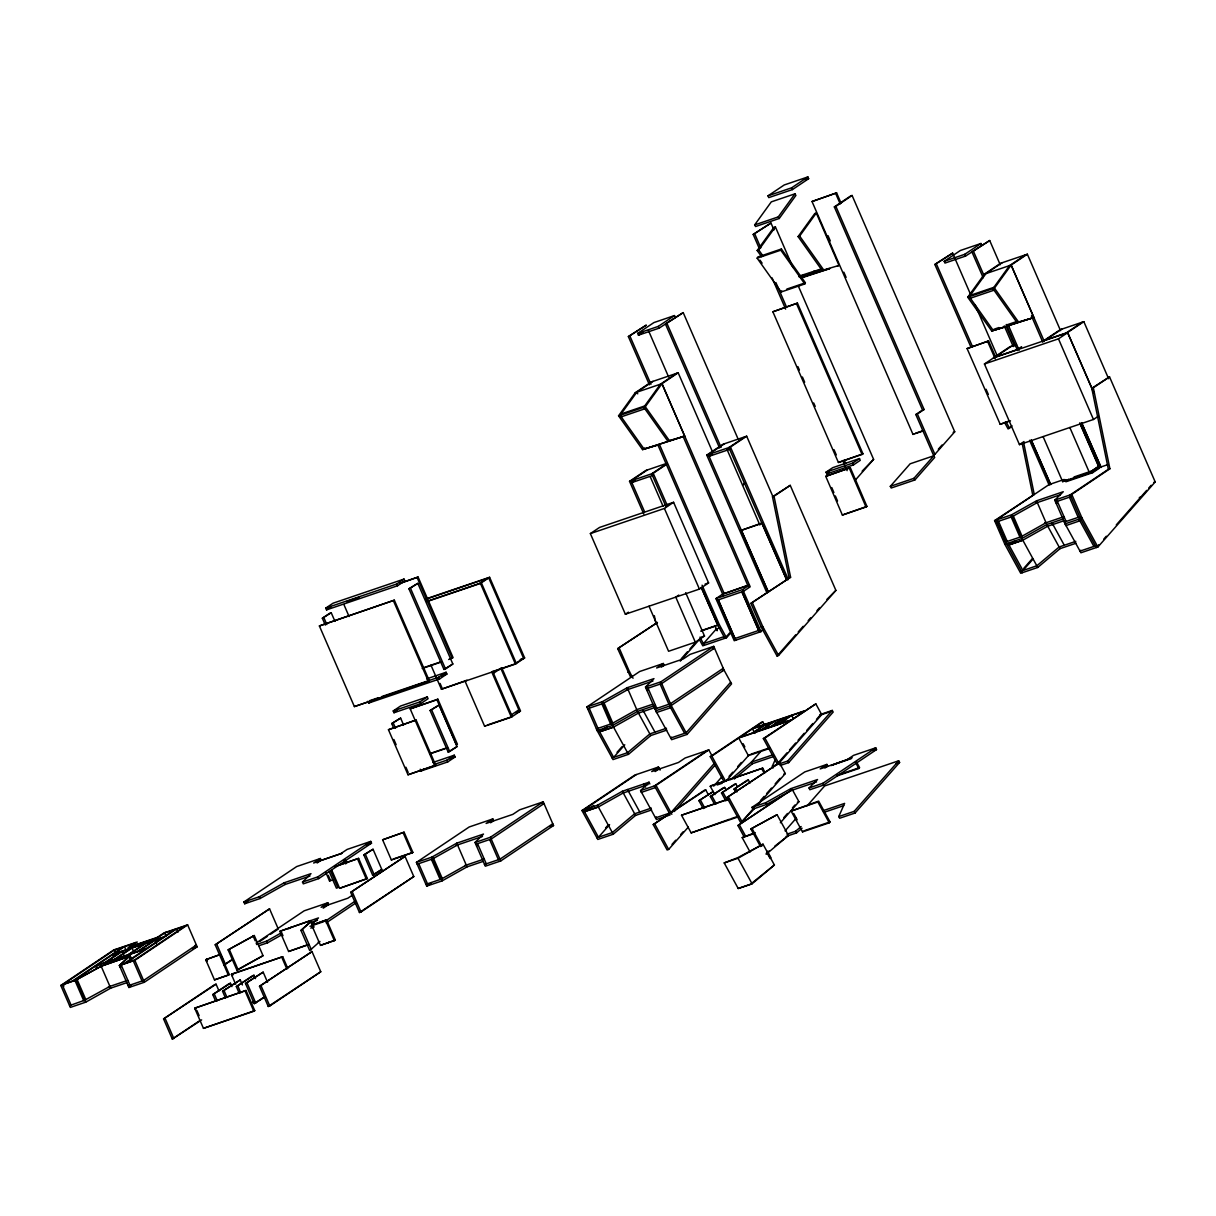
<?xml version="1.0" encoding="UTF-8"?>
<svg xmlns="http://www.w3.org/2000/svg" width="1216" height="1216" viewBox="0 0 1216 1216"><rect width="100%" height="100%" fill="white"/><g stroke="black" fill="none" stroke-linecap="round" stroke-linejoin="round"><path stroke-width="1.5" d="M773.224 767.874L772.327 766.217L775.246 759.62M807.333 805.6L824.646 785.946L898.685 760.79L899.597 762.447L855.076 813.018L839.648 818.246L838.736 816.59L844.603 803.396L823.217 810.662M652.992 381.353L636.774 392.236L620.114 415.294L621.072 416.89L644.723 408.85L644.358 406.068L620.707 414.109L620.114 415.294L644.1 449.084L644.693 447.898M757.158 258.202L757.766 257.017L781.402 248.991L805.387 282.781L804.794 283.966L781.143 291.992L757.158 258.202L780.809 250.177L781.402 248.991M781.143 291.992L781.751 290.822M1025.802 254.706L1009.584 265.59L992.925 288.648L993.882 290.244L970.231 298.27L969.274 296.674L969.882 295.488L993.518 287.462L992.925 288.648L1016.91 322.438L1017.503 321.252M754.634 224.93L771.294 201.871L794.945 193.83L795.902 195.426L779.243 218.485L755.592 226.526L754.634 224.93L778.286 216.889L794.945 193.83M678.178 372.795L661.96 383.678L684.654 436.118L642.55 449.616L618.564 415.811L635.223 392.753L651.457 381.885L678.178 372.795L712.15 450.999M761.55 256.637L757.188 250.496L773.847 227.438L775.398 226.906L792.969 267.505M618.564 415.811L645.301 406.737L661.96 383.678L750.181 586.811L743.462 591.31L716.726 600.4M757.188 250.496L758.738 249.964L775.398 226.906M838.994 265.453L822.077 270.393L798.091 236.588L814.766 213.545L816.301 213.013L838.994 265.453L837.459 265.985M798.091 236.588L799.642 236.071L816.301 213.013M1027.353 254.19L1011.134 265.058L1033.828 317.498L991.724 330.995L967.738 297.206L984.398 274.147L1000.616 263.264L1027.353 254.19L1060.55 330.646M967.738 297.206L994.46 288.116L1011.134 265.058L1044.301 341.453M742.566 485.306L744.891 482.661M681.203 658.829L687.435 651.761M689.928 648.934L694.914 643.264M680.261 661.139L700.188 638.506M719.659 627.942L716.239 629.098L703.441 643.629L724.006 636.637M862.144 471.154L873.605 459.359L798.137 285.608M855 480.487L873.605 459.359M617.059 752.309L622.014 746.7M624.781 744.77L613.654 757.401L598.728 730.132L599.503 731.91L607.392 726.621M729.585 633.004L724.918 638.309L717.835 625.313L701.282 587.45L717.835 625.313M699.261 639.327L702.802 645.818L726.484 637.762L731.135 632.472M715.95 598.622L742.687 589.532L749.406 585.033L722.669 594.107L715.95 598.622L734.236 640.726L760.973 631.651L763.45 628.839M890.294 486.354L910.13 463.813L933.782 455.787L934.694 457.444L914.858 479.97L891.206 488.011L890.294 486.354L913.946 478.314L933.782 455.787M671.506 737.124L670.73 738.021L686.143 732.777L730.664 682.222M722.486 670.594L724.022 670.077L671.217 705.508L655.789 710.752L671.627 739.678L687.055 734.434L731.576 683.878L724.022 670.077L713.731 646.365L690.08 654.39L683.362 658.905L656.625 667.979L663.343 663.48L664.118 665.258L661.428 667.052M938.311 449.221L942.035 445.01M605.568 827.959L608.046 825.147M934.891 454.343L954.727 431.802L852.097 195.487L850.562 196.019L834.343 206.887L922.549 410.02L915.83 414.534L933.356 454.86L934.891 454.343L917.381 414.002L924.099 409.503L835.878 206.37L852.097 195.487M609.581 824.63L598.454 837.262L583.528 809.993L636.333 774.562M777.039 656.017L778.574 655.485L835.894 590.398L790.233 485.351L774.03 496.219L790.598 577.235L750.91 603.364L761.201 627.091L777.039 656.017L795.735 634.782M798.213 631.955L803.198 626.301M808.184 620.646L810.677 617.804M816.909 610.736L819.402 607.909M826.88 599.412L835.894 590.398M656.306 816.985L655.515 817.882L670.943 812.638L714.233 763.481M1004.583 422.484L1008.125 428.959L1012.001 425.798M674.318 811.498L715.13 765.138M713.716 786.129L722.365 776.294M729.053 776.386L732.731 772.206M737.641 766.627L741.319 762.447M749.178 754.771L725.694 781.447L711.816 756.094L710.266 756.626L724.143 781.964M672.022 844.375L675.701 840.195M680.61 834.617L683.073 831.835M708.244 794.504L705.721 789.898L704.186 790.415L653.235 824.6L667.113 849.954L668.663 849.422L688.286 827.123M726.91 799.505L681.507 815.237L691.159 832.869L729.57 819.189M778.453 762.538L787.041 752.78M789.503 749.998L795.629 743.022M798.091 740.24L804.217 733.263M806.679 730.482L812.82 723.52M816.498 719.34L820.177 715.145L831.486 711.314M778.772 763.405L821.712 714.628L815.83 703.882L763.344 738.583L777.222 763.937L778.772 763.405L764.894 738.066L763.344 738.583M772.327 766.217L787.74 760.988L832.261 710.418L833.173 712.074L788.652 762.645L780.079 765.548M742.049 821.484L754.33 807.546M760.456 800.584L764.15 796.404M766.597 793.607L771.506 788.044M775.185 783.849L780.094 778.286M758.328 804.232L785.323 773.574L779.441 762.827L726.955 797.529L740.833 822.882L754.634 808.412M750.09 852.021L742.216 837.626L755.151 832.61M724.204 862.919L737.717 857.706L752.081 883.789L738.203 888.501L724.204 862.919L738.082 858.207L763.01 844.193L774.394 865.002L752.081 883.789L738.203 888.501M783.788 817.669L787.497 813.458M792.452 807.834L794.914 805.022M780.383 822.761L798.942 801.694L792.285 789.549L737.945 825.512L744.086 836.745M791.92 810.206L791.13 811.102L802.514 831.896L829.251 822.822L830.042 821.925L818.642 801.101L791.13 811.102L817.851 801.998L829.251 822.822M785.08 830.893L796.206 818.246M837.505 775.109L836.714 776.006L858.83 768.497L859.606 767.6L856.338 761.611M1023.872 568.222L1032.536 558.402M1032.84 559.269L1022.945 570.517L1008.018 543.248L1008.778 545.026L1015.132 540.77M802.514 831.896L803.305 831.014M1080.796 550.24L1080.006 551.122L1095.434 545.893M838.736 816.59L854.164 811.361L898.685 760.79M1098.838 544.707L1096.346 547.55L1080.507 518.609L1070.202 494.897L1109.038 468.844M1103.763 539.114L1106.317 536.226M1116.273 524.902L1146.673 490.382M1148.679 488.118L1151.172 485.29M1097.881 547.018L1082.042 518.092L1065.079 523.853L1080.918 552.778L1097.881 547.018L1155.2 481.931L1109.539 376.869L1091.786 388.269L1108.369 469.3L1109.904 468.768L1093.336 387.752L1109.539 376.869M157.806 941.397L156.347 938.038L163.993 932.915L187.644 924.89L197.159 946.823L144.354 982.254L128.942 987.498L119.411 965.55L127.893 957.144L129.626 956.46L131.085 959.819M134.216 960.23L119.411 965.55L129.626 956.46M128.942 987.498L131.358 985.097M340.374 853.936L347.092 849.437L370.743 841.396L371.518 843.174L318.714 878.606L303.286 883.85L302.51 882.071L310.992 873.65L284.27 882.74L259.327 896.739L243.899 901.983L244.674 903.762L260.102 898.518L285.03 884.518L309.989 876.037M318.182 942.142L319.93 941.473L309.7 950.562L300.96 930.407L311.174 921.302L313.363 926.349M300.96 930.407L311.174 921.302M312.421 923.932L318.47 917.928L279.862 931.304L288.618 951.474L307.83 944.938M490.565 822.761L493.62 820.709L492.845 818.93L486.126 823.445L512.863 814.355L519.582 809.856L543.233 801.815L553.538 825.527L500.734 860.958L485.306 866.202L475.015 842.49L483.497 834.07L456.76 843.159L431.817 857.158L416.404 862.402L426.694 886.114L442.122 880.87L467.05 866.871L483.086 861.414M684.608 733.309L669.682 706.025L670.442 707.818L656.564 712.53L645.498 687.025L653.98 678.619L627.243 687.694L602.315 701.708L586.887 706.937L597.178 730.664L613.016 759.59L628.444 754.346L650.758 735.558L666.794 730.102M649.846 783.97L649.07 782.192L640.589 790.613L641.364 792.391L655.394 787.573M1079.884 520.813L1065.854 525.631L1054.789 500.141L1063.27 491.72L1036.534 500.81L1011.59 514.809L994.582 520.615L1004.872 544.327L1020.71 573.253L1037.734 567.462L1060.048 548.659L1076.084 543.218M824.98 767.995L827.67 766.186L826.895 764.408L820.177 768.922L846.914 759.833L853.632 755.334L875.748 747.825L876.508 749.603L823.703 785.034L809.826 789.746L809.05 787.968L817.532 779.547L790.81 788.637L765.867 802.636L751.99 807.348L752.765 809.126L766.642 804.414L791.57 790.415L816.529 781.934M660.09 770.093L658.434 767.053L634.782 775.094L581.978 810.525L597.816 839.45L613.244 834.206L635.558 815.419L651.594 809.962M730.527 779.714L751.442 762.098L761.626 750.53L768.238 748.296M734.221 779.03L752.354 763.754L773.741 756.489M766.278 853.358L769.074 851.002M774.653 846.306L788.454 835.483L777.07 814.69L750.88 828.947L760.502 846.534M766.141 854.286L788.454 835.483M786.98 834.176L795.553 831.258L801.131 826.561M786.174 836.41L796.465 832.93L802.043 828.218M751.716 883.287L774.394 865.002M1010.496 420.827L1000.206 424.323L967.1 348.582L988.578 340.966L995.357 356.455M967.1 348.582L988.578 340.966M724.569 443.703L708.305 454.571L768.451 592.298L741.38 530.313L761.155 523.29M1000.206 424.323L1007.988 421.359M772.874 311.782L797.438 303.134L862.965 453.826L862.053 454.434L838.402 462.475L772.874 311.782L797.438 303.134M838.402 462.475L862.965 453.826M747.87 585.55L748.782 584.942L724.219 593.59L659.391 444.326M767.995 195.837L784.214 184.969L807.865 176.928L808.64 178.706L792.422 189.59L768.77 197.615L767.995 195.837L791.646 187.811L807.865 176.928M759.24 248.338L753.206 234.445L770.974 223.045L773.984 229.991M753.206 234.445L770.974 223.045M325.751 608.106L333.093 603.182L404.046 579.074L404.822 580.853L397.48 585.778L326.526 609.885L325.751 608.106L396.705 583.999L404.046 579.074M676.643 373.327L660.425 384.195L643.766 407.254L667.751 441.043L683.118 436.635M326.526 609.885L330.934 606.921M325.326 625.085L322.346 618.23L329.688 613.305L331.238 612.773L334.962 621.361M322.346 618.23L331.238 612.773M319.382 625.951L394.334 600.187L429.339 680.823L428.427 681.431L354.388 706.587L319.382 625.951L394.334 600.187M399.547 583.65L418.091 577.038L453.097 657.674L448.658 659.498M408.941 588.818L417.833 583.361L452.838 663.997L445.497 668.922L443.946 669.454L408.941 588.818L417.833 583.361M479.803 583.346L487.16 578.421M427.546 601.403L480.442 583.437L489.607 577.281L524.628 657.917L515.447 664.073L441.408 689.229L430.981 665.198M590.368 533.596L599.549 527.44L673.588 502.284L708.594 582.935L699.413 589.091L625.374 614.232L590.368 533.596L664.407 508.455L673.588 502.284M1002.151 262.747L985.933 273.615L969.274 296.674L993.259 330.463L1008.626 326.055M354.388 706.587L429.339 680.823M367.84 701.298L368.6 703.076L371.549 701.1M443.946 669.454L452.838 663.997M382.022 696.464L438.778 677.19L446.12 672.266L446.895 674.044L439.554 678.969L368.6 703.076M393.224 710.95L400.566 706.025L427.302 696.935L428.078 698.714L420.736 703.654L393.999 712.728L393.224 710.95L419.961 701.86L427.302 696.935M393.999 712.728L396.933 710.752M434.75 765.7L435.662 765.077L416.1 720.024L388.451 729.722L408.014 774.774L434.75 765.7L410.187 708.867L437.851 699.17L457.414 744.222L456.486 744.846L436.924 699.778L437.851 699.17M441.408 689.229L467.005 680.215M393.239 727.031L391.734 723.566L400.626 718.109L403.621 725.04M391.734 723.566L400.626 718.109M465.971 680.565L465.059 681.188L484.622 726.256L511.358 717.166L520.539 711.01L501.722 667.675M416.1 720.024L388.451 729.722M430.13 710.524L439.022 705.067L457.034 746.578L449.692 751.503L448.142 752.035L430.13 710.524L439.022 705.067M493.483 673.269L500.825 668.344M514.824 663.982L522.166 659.057M789.062 577.767L772.479 496.751L790.233 485.351M1098.063 416.404L1093.473 419.474L1019.449 444.63L984.443 363.994L993.624 357.838L1067.648 332.682L1093.716 392.738M126.722 982.71L110.686 988.152L85.743 1002.166L70.33 1007.41L60.8 985.462L113.605 950.03L137.256 942.005L129.61 947.127M826.029 472.158L832.762 467.658L859.484 458.569L860.259 460.347L853.541 464.862L826.804 473.936L826.029 472.158L852.766 463.083L859.484 458.569M115.14 949.514L62.335 984.945L71.09 1005.1M826.804 473.936L829.494 472.142M72.002 981.358L122.968 947.158M73.538 980.841L124.518 946.626L125.962 949.985M60.8 985.462L77.14 979.61L85.895 999.765L69.555 1005.632M104.637 962.692L120.764 951.87M106.172 962.16L122.299 951.338L123.758 954.697M135.706 942.522L128.075 947.644L157.898 937.521L165.528 932.398M625.374 614.232L628.444 612.18M114.41 959.363L130.538 948.541M115.946 958.846L132.088 948.024L133.547 951.383M128.166 954.682L144.294 943.859M129.717 954.165L145.844 943.342M130.294 956.019L99.682 966.72L130.294 956.019L131.754 959.378M137.332 951.581L153.459 940.758M138.882 951.049L155.01 940.226L156.469 943.586M123.926 963.71L174.891 929.51M125.476 963.194L176.442 928.994L177.901 932.353M120.156 967.252L121.068 966.644L120.323 964.942M408.014 774.774L435.662 765.077M984.443 363.994L1058.467 338.838L1067.648 332.682M186.094 925.406L133.289 960.838L142.044 980.993M119.411 965.55L134.839 960.321L187.644 924.89M678.817 595.065L675.762 597.117L695.324 642.185L668.587 651.274L649.025 606.206M484.622 726.256L485.534 725.633M448.142 752.035L457.034 746.578M420.219 769.226L420.994 771.005L423.928 769.029M511.495 714.78L518.852 709.84M434.477 764.378L446.956 760.137L454.298 755.212L455.073 756.99L447.731 761.93L420.994 771.005M617.698 648.645L657.385 622.516L617.698 648.645L630.633 677.175M243.899 901.983L296.704 866.552L320.355 858.511L321.13 860.29L317.102 862.995M244.674 903.762L247.79 901.679M320.355 858.511L313.637 863.026L342.258 853.206L321.693 860.198M228.365 975.171L229.277 974.548L220.522 954.393L205.732 959.728L214.487 979.883L228.365 975.171L215.202 944.802L269.557 908.854L278.297 929.009L270.545 934.222M215.202 944.802L269.557 908.854M302.51 882.071L317.938 876.827L370.743 841.396M382.614 839.8L404.107 832.2L412.862 852.37L411.935 852.978L391.37 859.97L382.614 839.8L404.107 832.2M334.446 866.932L358.629 858.374L367.384 878.545L339.629 888.303L331.603 869.82M363.858 854.909L373.038 849.254L381.794 869.425L374.148 874.547L372.613 875.064L363.858 854.909L373.038 849.254M206.462 961.43L207.389 960.807L206.644 959.105M586.887 706.937L639.692 671.506L663.343 663.48M325.888 872.571L329.536 880.977L330.448 880.354L328.259 875.322M220.522 954.393L205.732 959.728M750.91 603.364L790.598 577.235M695.324 642.185L704.505 636.029L685.687 592.694M256.044 943.13L304.182 910.814L327.834 902.789L328.609 904.567L323.228 908.17M231.724 959.758L223.957 964.972L233.259 959.226M259.662 941.518L267.429 936.305M339.629 888.303L367.384 878.545M327.834 902.789L321.115 907.288L347.852 898.214L353.233 894.596M391.37 859.97L392.297 859.347M214.487 979.883L229.277 974.548M647.003 690.506L647.93 689.898M372.613 875.064L381.794 869.425M645.498 687.025L660.926 681.796L713.731 646.365M222.194 977.269L223.106 976.646M350.694 892.362L405.034 856.398L413.79 876.554L360.985 911.985L359.45 912.517L350.694 892.362L405.034 856.398M201.658 1019.89L172.307 1039.072L163.567 1018.917L214.533 984.717L216.068 984.185L218.986 990.903M1019.449 444.63L1024.039 441.545M163.567 1018.917L216.068 984.185M235.661 984.261L231.405 974.442L232.317 973.818L282.705 956.703L287.812 968.468M231.922 975.642L232.849 975.034L232.317 973.818M311.752 925.194L326.542 919.874L335.297 940.029L334.385 940.637L320.492 945.364L311.752 925.194L326.542 919.874M312.482 926.896L313.409 926.288M215.703 1001.315L212.785 994.597L228.912 983.774L230.462 983.258L231.922 986.617M212.785 994.597L230.462 983.258M194.712 1008.201L246.012 990.462L254.752 1010.618L253.84 1011.241L203.452 1028.356L194.712 1008.201L246.012 990.462M325.417 921.105L354.92 901.299M195.229 1009.402L196.141 1008.794L195.624 1007.578M225.492 998.002L222.574 991.283L240.236 979.929L242.425 984.975M222.574 991.283L240.236 979.929M326.192 922.883L355.695 903.078M416.404 862.402L469.209 826.971L492.845 818.93M288.618 951.474L308.758 944.33M239.248 993.32L236.33 986.602L252.457 975.779L254.007 975.262L255.466 978.622M236.33 986.602L254.007 975.262M231.405 974.442L282.705 956.703M264.586 997.226L254.235 1003.656L245.495 983.501L263.158 972.146L267.535 982.224M245.495 983.501L263.158 972.146M723.246 668.298L670.442 703.73L655.014 708.974L655.941 708.35M359.45 912.517L413.79 876.554M172.307 1039.072L200.108 1020.422M259.51 986.313L312.01 951.596L320.766 971.751L269.8 1005.951L268.265 1006.483L259.51 986.313L312.01 951.596M320.492 945.364L335.297 940.029M328.214 942.734L329.126 942.126M203.452 1028.356L254.752 1010.618M476.52 845.971L477.432 845.348M475.015 842.49L490.428 837.246L543.233 801.815M251.028 1003.291L253.962 1001.315M426.694 886.114L431.361 882.983M254.235 1003.656L263.036 997.743M268.265 1006.483L320.766 971.751M994.582 520.615L1034.269 494.486L1023.72 442.928M1022.261 572.736L1006.468 543.765L996.117 520.083L1048.982 484.622L1064.182 479.454M552.763 823.749L499.958 859.18L484.53 864.424L485.458 863.816M1043.1 436.59L1062.662 481.658L1065.718 479.606M1068.59 479.286L1065.915 481.095L1092.637 472.006L1099.355 467.506L1107.806 464.634M1074.032 476.976L1091.846 470.926L1098.58 466.412L1089.399 472.568L1062.662 481.658M593.727 805.448L584.288 811.771L583.528 809.993M1065.125 480.001L1065.885 481.779L1092.622 472.705L1099.355 468.19L1079.762 423.092M1070.977 496.675L1055.549 501.919L1056.476 501.296M655.181 771.537L659.209 768.831L658.434 767.053L651.715 771.567L678.452 762.478L685.17 757.978L708.822 749.938L712.135 756.002M1056.294 503.622L1057.221 502.998M1054.789 500.141L1071.752 494.38L1109.904 468.768M655.242 787.679L654.466 785.901L707.271 750.454M670.138 814.887L656.427 819.538L640.589 790.613L656.017 785.369L708.822 749.938M710.266 756.626L761.216 722.441L762.751 721.909L764.438 724.979M711.816 756.094L762.751 721.909M752.126 733.172L764.91 724.584M753.662 732.655L766.46 724.067L768.132 727.107M760.502 730.33L773.285 721.742M762.037 729.798L774.835 721.225L776.492 724.265M769.88 727.138L782.663 718.565M771.415 726.621L784.214 718.033L785.87 721.073M777.313 724.614L790.111 716.026M778.863 724.082L791.646 715.51L793.318 718.55M764.894 738.066L815.83 703.882M714.932 794.61L710.235 786.296L711.162 785.673L762.706 768.162L765.153 772.631M653.235 824.6L705.721 789.898M698.926 800.675L713.26 791.57L698.926 800.675L703.258 808.579M714.674 804.414L710.342 796.526L723.14 787.938L724.675 787.421L726.347 790.461M710.342 796.526L724.675 787.421M725.8 800.873L721.483 792.984L734.266 784.396L735.817 783.879L737.489 786.919M721.483 792.984L735.817 783.879M710.235 786.296L762.706 768.162M735.771 792.254L734.038 789.093L746.822 780.52L748.372 779.988L750.044 783.028M734.038 789.093L748.372 779.988M726.955 797.529L779.441 762.827M751.99 807.348L804.794 771.917L826.895 764.408M737.945 825.512L782.982 795.294M809.05 787.968L822.943 783.256L875.748 747.825M923.111 430.966L912.988 434.401L812.03 201.522L836.608 192.873L841.122 203.3M812.03 201.522L836.608 192.873M628.368 336.589L646.137 325.219L628.368 336.589L649.42 384.788M738.021 438.839L683.21 312.618L659.026 328.198L638.461 335.175L637.686 333.397L653.904 322.574L674.47 315.582L675.245 317.376M638.461 335.175L642.884 332.226M637.686 333.397L658.251 326.405L674.47 315.582M719.568 447.944L665.426 323.988L683.21 312.618M970.946 347.122L934.861 264.48L952.645 253.126L970.657 294.622M934.861 264.48L952.645 253.126M1000.221 264.723L989.702 240.525L965.519 256.09L944.954 263.082L944.194 261.303L960.397 250.481L980.962 243.489L981.738 245.267M944.194 261.303L964.744 254.311L980.962 243.489M983.197 277.704L971.918 251.879L989.702 240.525M643.811 514.049L629.538 481.338L645.772 470.501L666.186 463.554M647.338 469.954L631.074 480.806L644.602 511.799M631.134 480.776L631.894 482.554L634.843 480.594M665.958 506.51L651.67 473.799L666.429 463.95M629.538 481.338L653.205 473.282L666.49 464.406M766.916 592.815L706.754 455.088L723.003 444.25L746.67 436.194L772.95 496.706M708.35 454.526L709.126 456.304L712.074 454.343M745.134 436.726L728.886 447.564L786.798 580.123L761.946 523.336L741.38 530.313M706.754 455.088L730.436 447.032L746.67 436.194M995.038 357.17L1011.317 346.302M1015.634 350.162L1018.613 348.171M1021.607 346.682L1017.184 349.63L993.502 357.686L1009.736 346.849L1016.454 344.554M1045.456 340.024L1061.72 329.171M912.988 434.401L913.9 433.793M1066.052 333.032L1082.286 322.194M1083.836 321.662L1060.154 329.718L1043.921 340.556L1067.587 332.5L1083.836 321.662L1108.612 378.723M825.755 476.353L850.334 467.719L866.932 506.388L866.02 506.996L842.369 515.037L825.755 476.353L850.334 467.719M842.369 515.037L866.932 506.388M108.695 986.708L109.911 986.374L83.752 1000.722L74.997 980.552L101.156 966.218L110.686 988.152M74.997 980.552L101.156 966.218M597.178 730.664L612.606 725.42L637.534 711.406L655.363 705.356M613.533 727.092L599.64 731.819L613.381 727.198L638.461 713.093M228.122 949.863L254.281 935.53L263.036 955.685L238.093 969.684L236.877 970.018L228.122 949.863L254.281 935.53M256.53 944.498L266.806 941.017L280.835 933.128M288.618 928.75L291.734 927.002M259.008 945.698L267.581 942.795L281.61 934.906M236.877 970.018L263.036 955.685M1004.872 544.327L1021.896 538.521L1046.824 524.522L1063.483 518.867M1022.808 540.208L1008.93 544.92L1022.671 540.299L1047.751 526.194M598.318 806.968L584.44 811.68L598.181 807.059L623.261 792.954M750.88 828.947L777.07 814.69M737.717 857.706L763.01 844.193M1055.549 501.919L1057.297 501.235L1066.052 521.406L1064.304 522.074L1079.732 516.83M655.014 708.974L656.762 708.29L648.006 688.134L646.274 688.803L661.686 683.574L714.491 648.143L712.956 648.66M484.53 864.424L486.278 863.755L477.523 843.585L475.775 844.269L491.203 839.025L544.008 803.594L542.473 804.11M805.266 179.862L808.64 178.706M834.343 206.887L835.878 206.37M800.356 275.698L820.709 269.146M807.287 274.162L820.8 269.572M800.964 277.567L829.844 268.569L801.07 278.069M822.077 270.393L823.627 269.861L799.642 236.071M786.813 289.089L805.387 282.781M635.223 392.753L661.96 383.678M984.398 274.147L1011.134 265.058M993.867 329.293L998.929 327.56M1007.38 324.687L1015.816 321.83M642.55 449.616L684.654 436.118M991.724 330.995L1033.828 317.498M631.894 482.554L652.46 475.562L651.685 473.784M709.126 456.304L729.691 449.327L728.916 447.549M402.222 582.434L418.091 577.038M346.666 601.616L358.994 597.421M922.549 410.02L924.099 409.503M915.83 414.534L917.381 414.002M426.162 598.834L489.607 577.281M426.846 598.895L488.695 577.889L523.701 658.525L520.174 659.726M915.587 433.215L922.351 430.92M426.603 601.418L481.354 582.814L516.359 663.45L491.69 671.84M953.192 432.334L954.727 431.802M772.479 496.751L774.151 496.143M1091.786 388.269L1093.458 387.661M423.138 667.858L440.754 661.869M422.21 668.481L441.606 661.884M705.067 584.121L708.594 582.935M426.618 678.893L446.12 672.266M441.575 675.853L446.895 674.044M369.603 700.69L378.48 697.68M521.102 659.102L524.628 657.917M410.187 708.867L436.924 699.778M1035.819 503.09L1060.474 494.714M996.953 521.831L1012.366 516.587L1037.309 502.588L1036.078 502.907M701.617 630.511L715.327 625.845M700.705 631.134L719.386 624.781L726.484 637.762M1153.665 482.448L1155.2 481.931M700.948 637.23L704.505 636.029M1044.574 523.245L1063.878 516.694M1064.258 520.646L1047.599 526.3L1036.534 500.81M1005.693 541.986L1021.121 536.742L1046.049 522.743L1044.833 523.078M1139.316 497.511L1140.866 496.979M627.988 672.357L629.523 671.84L633.05 678.254M761.201 627.091L762.736 626.559L778.574 655.485M516.055 712.834L519.612 711.618L500.81 668.298M734.874 638.552L735.786 640.209L718.276 599.868L734.874 638.552L758.526 630.511L759.453 629.903L757.279 624.872M487.327 725.025L512.27 716.558L492.708 671.49L491.796 672.098L511.358 717.166M662.568 665.775L664.118 665.258M430.677 753.312L444.934 748.463M429.75 753.92L447.579 747.87M626.544 689.974L652.962 681.006M1075.795 541.348L1059.136 547.002L1036.822 565.79L1021.394 571.034M587.662 708.715L603.075 703.486L628.018 689.472L626.787 689.806M432.911 762.478L454.298 755.212M449.722 758.814L455.073 756.99M652.81 704.186L636.774 709.627L611.83 723.642L596.418 728.886M654.968 707.53L638.309 713.184L627.243 687.694M666.505 728.232L649.846 733.902L627.532 752.689L612.119 757.933M366.442 844.892L371.518 843.174M339.021 865.032L358.629 858.374M753.388 728.202L804.931 710.691M803.989 711.314L752.461 728.825L754.954 733.385M739.662 737.398L791.206 719.902M134.794 943.145L114.228 950.122L115.687 953.481M185.182 926.03L164.616 933.006L166.075 936.366M790.278 720.51L738.75 738.021L748.402 755.653L769.774 748.387M130.629 946.443L157.366 937.369M163.871 936.913L113.483 954.028L114.015 955.244L113.088 955.852L112.571 954.651L162.959 937.536M393.999 858.77L412.862 852.37M329.536 880.977L332.956 879.806M819.934 714.613L832.261 710.418M146.817 948.358L96.444 965.474L96.961 966.674L96.049 967.298L95.517 966.082L145.905 948.966M456.046 845.439L482.478 836.456M649.07 782.192L622.334 791.282L597.406 805.281L581.978 810.525M648.128 784.548L623.109 793.06L622.334 791.282L635.558 815.419M77.14 979.61L63.262 984.322L63.992 986.024M417.164 864.181L432.592 858.937L457.535 844.938L456.304 845.257M750.956 754.163L759.848 751.138M194.849 945.562L196.384 945.045L143.579 980.476L128.166 985.72L129.899 985.036L121.144 964.881M550.149 826.682L553.538 825.527M192.098 948.541L197.159 946.823M772.829 754.832L751.442 762.098L752.354 763.754M464.801 865.594L484.105 859.043M108.437 986.89L127.726 980.324M279.862 931.304L310.475 920.603L311.934 923.962M310.338 922.731L317.467 920.299M717.136 784.974L722.274 783.226M425.919 884.336L441.347 879.092L466.275 865.093L465.059 865.427M651.305 808.093L634.646 813.762L612.332 832.55L596.904 837.794M309.989 926.334L323.699 921.682M310.764 928.112L314.199 926.957M783.773 774.106L785.323 773.574M681.507 815.237L729.478 798.927M852.173 757.705L830.984 765.518L851.382 758.586M873.118 750.758L876.508 749.603M839.207 774.531L857.903 768.178M731.12 818.672L738.173 816.27M691.159 832.869L739.161 816.559M896.07 763.648L899.597 762.447M797.392 802.226L798.942 801.694M742.216 837.626L754.361 833.507M824.114 812.318L843.722 805.661M805.083 830.406L830.042 821.925M798.76 276.701L805.585 274.74M1016.91 322.438L1032.278 318.03L1031.685 316.16M644.1 449.084L659.467 444.676M994.46 288.116L1018.446 321.906M780.809 250.177L804.794 283.966M758.738 249.964L763.101 256.105M759.939 260.087L762.113 263.158M645.301 406.737L669.286 440.526M778.286 216.889L779.243 218.485M636.774 392.236L637.731 393.832M1093.898 546.41L1078.957 519.141L1079.732 520.919M1006.118 421.952L1009.675 428.442M1064.274 545.254L1051.977 522.774L1052.737 524.552M1046.824 524.522L1060.048 548.659M1021.896 538.521L1037.734 567.462M913.946 478.314L914.858 479.97M855.547 762.508L858.83 768.497M854.164 811.361L855.076 813.018M716.239 629.098L717.136 630.754L714.886 625.571M787.74 760.988L788.652 762.645M699.914 637.184L704.353 645.286M793.668 813.413L797.179 819.812M761.778 768.786L764.271 773.346M795.553 831.258L796.465 832.93M743.128 743.721L744.846 746.882M735.574 788.576L737.306 791.722M767.387 851.215L770.898 857.614L770.108 858.511L766.612 852.112M752.126 828.689L761.763 846.29M728.49 797.012L742.368 822.35M723.018 792.452L727.35 800.356M739.48 824.995L745.666 836.258M687.055 734.434L671.217 705.508L660.926 681.796M711.892 795.994L716.209 803.898M700.477 800.158L704.794 808.047M654.998 732.154L642.686 709.673L643.462 711.451M637.534 711.406L650.758 735.558M656.017 785.369L671.855 814.294M654.466 785.901L669.408 813.17M612.606 725.42L628.444 754.346M645.696 787.147L643.933 783.94L644.708 785.718M654.786 824.083L668.663 849.422M639.783 812.014L627.471 789.534L628.246 791.312M613.244 834.206L597.406 805.281L598.181 807.059M987.666 341.59L995.19 358.811M986.07 389.272L988.334 394.425M1067.587 332.5L1093.914 392.768M1080.006 423.198L1099.553 467.962M973.469 251.362L983.987 275.47M1006.544 327.119L1014.828 346.058M1004.249 325.918L1013.278 346.575M1029.602 440.329L1049.15 485.093M936.396 263.963L972.496 346.606M730.436 447.032L788.333 579.606M666.976 323.456L721.103 447.427M629.903 336.057L650.955 384.271M653.205 473.282L667.493 505.993M702.088 585.185L719.386 624.781M1058.467 338.838L1093.473 419.474M1031.457 315.932L1042.811 342.228M1091.846 470.926L1092.622 472.705M1069.837 427.515L1089.399 472.568M1008.55 325.706L1019.16 350.269M1006.255 324.49L1017.564 350.542M1071.752 494.38L1082.042 518.092M964.744 254.311L965.519 256.09M1069.442 497.207L1078.197 517.362M975.171 304.988L996.938 355.133M1011.59 514.809L1022.671 540.299M998.488 521.299L1007.243 541.47M996.178 520.053L1006.468 543.765M835.681 193.496L840.21 203.923M828.02 235.676L830.285 240.89M843.843 272.171L846.108 277.385M791.646 187.811L792.422 189.59M796.526 303.742L862.053 454.434M754.756 233.928L760.775 247.821M775.869 282.538L786.418 306.842M852.766 463.083L853.541 464.862M772.054 277.856L785.627 309.107M844.269 460.043L845.728 463.418M842.734 460.575L847.111 470.653M797.894 366.594L799.398 370.059M802.408 376.99L804.673 382.189M813.702 402.967L815.206 406.433M834.039 449.738L836.304 454.936M726.788 448.917L759.833 524.978M658.251 326.405L659.026 328.198M648.402 330.402L668.663 377.082M683.042 436.286L748.646 587.328M752.446 602.847L762.736 626.559M742.687 589.532L760.973 631.651M822.943 783.256L823.703 785.034M657.856 444.843L723.444 595.886M790.81 788.637L791.57 790.415M664.407 508.455L699.413 589.091M650.317 476.885L663.085 506.282M765.867 802.636L766.642 804.414M660.151 684.091L668.906 704.246M619.233 648.113L629.523 671.84M602.315 701.708L613.381 727.198M589.198 708.198L597.953 728.354M480.442 583.437L515.447 664.073M417.164 577.661L452.185 658.297M410.491 588.286L445.497 668.922M438.778 677.19L439.554 678.969M396.705 583.999L397.48 585.778M440.086 683.453L442.32 688.606M393.422 600.795L428.427 681.431M490.428 837.246L500.734 860.958M489.668 839.557L498.408 859.712M431.68 710.007L449.692 751.503M446.956 760.137L447.731 761.93M419.961 701.86L420.736 703.654M456.76 843.159L467.05 866.871M343.885 604.519L349.098 616.542M393.285 723.049L395.534 728.232M393.878 739.495L396.142 744.709M405.916 767.235L408.181 772.434M431.817 857.158L442.122 880.87M323.882 617.713L326.861 624.568M418.714 863.649L427.47 883.819M403.18 832.823L411.935 852.978M365.393 854.392L374.148 874.547M357.61 859.058L366.366 879.214M345.177 859.925L346.636 863.284M344.265 860.548L345.724 863.907M352.23 891.83L360.985 911.985M330.661 870.854L337.957 887.65L336.406 888.182L329.126 871.386M317.938 876.827L318.714 878.606M325.63 920.482L334.385 940.637M284.27 882.74L285.03 884.518M302.693 929.723L311.448 949.878M280.79 930.696L282.978 935.742M259.327 896.739L260.102 898.518M281.793 957.326L286.885 969.076M266.806 941.017L267.581 942.795M253.05 935.849L255.238 940.895M261.045 985.796L269.8 1005.951M247.03 982.969L255.786 1003.124M229.338 949.529L238.093 969.684M245.085 991.07L253.84 1011.241M237.865 986.085L240.783 992.803M216.752 944.285L225.492 964.44M224.109 990.751L227.027 997.47M214.335 994.08L217.254 1000.798M196.901 1010.511L199.135 1015.679M165.102 1018.385L173.858 1038.54M134.839 960.321L144.354 982.254M129.367 956.642L130.826 960.002M76.228 980.233L85.743 1002.166M849.406 468.327L866.02 506.996M831.744 487.525L833.902 492.571M835.346 495.93L837.52 500.977M813.869 271.107L814.477 272.977M1022.185 443.445L1032.734 495.003M654.345 615.676L655.85 623.033M604.002 702.863L601.859 703.806L610.614 723.976L611.83 723.642L612.758 723.018L604.002 702.863M433.519 858.329L431.376 859.271L440.131 879.426L441.347 879.092L442.259 878.484L433.519 858.329M1013.293 515.979L1011.15 516.922L1019.905 537.077L1021.121 536.742L1022.033 536.134L1013.293 515.979M759.438 632.168L741.912 591.842L759.438 632.168M1101.118 467.415L1081.556 422.666L1101.103 467.43M1050.7 484.561L1031.138 439.797L1050.685 484.561"/></g></svg>
